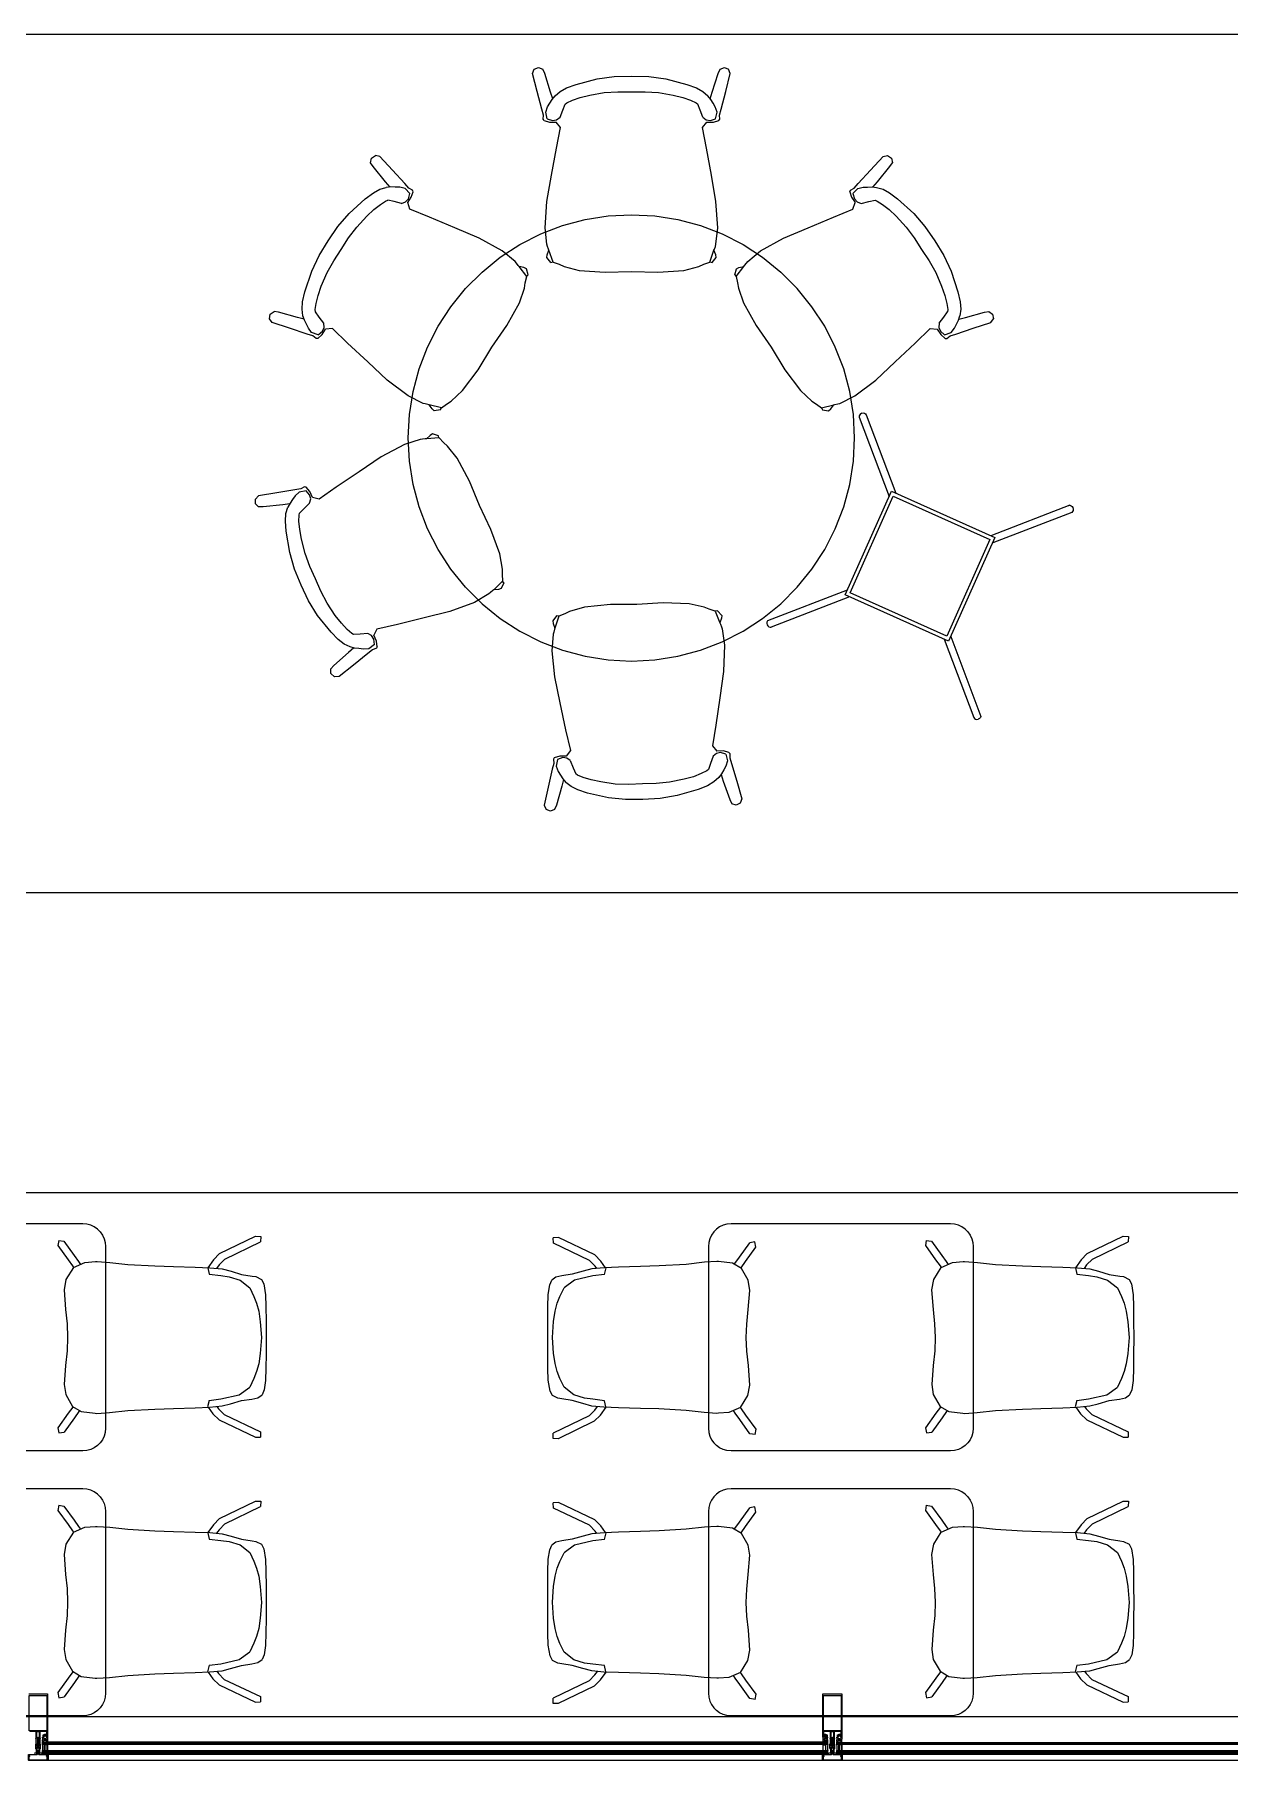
# Model space of a CAD drawing. Header units: centimetres. Extents: x -678439 to 55805, y -426864 to 17948.
# Drawn here: x 48758.8 to 49074.7, y 9625.3 to 10081.5 of the extents above; entities that cross this region are included whole.
import ezdxf

# ---------------------------------------------------------------- set-up
doc = ezdxf.new("R2010")
doc.units = ezdxf.units.CM
doc.header["$LTSCALE"] = 0.01
doc.header["$MEASUREMENT"] = 0
doc.layers.get('0').update_dxf_attribs({"lineweight": 0})
doc.layers.add('AG-ELEV-02', color=152, linetype='Continuous')
doc.layers.add('CAM', color=1, linetype='Continuous')
doc.layers.add('AG-Furniture', color=9, linetype='Continuous', lineweight=9)
doc.layers.add('AG-Profile_Aluminium', color=122, linetype='Continuous', lineweight=9)

# ---------------------------------------------------------------- blocks, each defined once
blk = doc.blocks.new('*U301')
at = {"color": 0, "linetype": 'Continuous', "lineweight": -3}
for p, q in [((-240, 539), (-182.3, 561.1)), ((-182.3, 561.1), (-122.7, 577.1)), ((-122.7, 577.1), (-61.7, 586.8)), ((-61.7, 586.8), (0, 590)), ((0, 590), (61.7, 586.8)), ((61.7, 586.8), (122.7, 577.1)), ((122.7, 577.1), (182.3, 561.1)), ((182.3, 561.1), (240, 539)), ((-346.8, 477.3), (-295, 511)), ((-295, 511), (-240, 539)), ((240, 539), (295, 511)), ((295, 511), (346.8, 477.3)), ((-394.8, 438.5), (-346.8, 477.3)), ((346.8, 477.3), (394.8, 438.5)), ((-438.5, 394.8), (-394.8, 438.5)), ((438.5, 394.8), (394.8, 438.5)), ((-477.3, 346.8), (-438.5, 394.8)), ((477.3, 346.8), (438.5, 394.8)), ((-511, 295), (-477.3, 346.8)), ((511, 295), (477.3, 346.8)), ((-539, 240), (-511, 295)), ((539, 240), (511, 295)), ((-561.1, 182.3), (-539, 240)), ((561.1, 182.3), (539, 240)), ((-577.1, 122.7), (-561.1, 182.3)), ((577.1, 122.7), (561.1, 182.3)), ((-586.8, 61.7), (-577.1, 122.7)), ((586.8, 61.7), (577.1, 122.7)), ((-590, 0), (-586.8, 61.7)), ((590, 0), (586.8, 61.7)), ((-586.8, -61.7), (-590, 0)), ((586.8, -61.7), (590, 0)), ((-577.1, -122.7), (-586.8, -61.7)), ((577.1, -122.7), (586.8, -61.7)), ((-561.1, -182.3), (-577.1, -122.7)), ((561.1, -182.3), (577.1, -122.7)), ((-539, -240), (-561.1, -182.3)), ((539, -240), (561.1, -182.3)), ((-511, -295), (-539, -240)), ((511, -295), (539, -240)), ((-477.3, -346.8), (-511, -295)), ((477.3, -346.8), (511, -295)), ((-438.5, -394.8), (-477.3, -346.8)), ((438.5, -394.8), (477.3, -346.8)), ((-394.8, -438.5), (-438.5, -394.8)), ((394.8, -438.5), (438.5, -394.8)), ((-394.8, -438.5), (-346.8, -477.3)), ((346.8, -477.3), (394.8, -438.5)), ((-346.8, -477.3), (-295, -511)), ((295, -511), (346.8, -477.3)), ((-295, -511), (-240, -539)), ((-240, -539), (-182.3, -561.1)), ((182.3, -561.1), (240, -539)), ((240, -539), (295, -511)), ((-182.3, -561.1), (-122.7, -577.1)), ((-122.7, -577.1), (-61.7, -586.8)), ((-61.7, -586.8), (0, -590)), ((0, -590), (61.7, -586.8)), ((61.7, -586.8), (122.7, -577.1)), ((122.7, -577.1), (182.3, -561.1))]:
    blk.add_line(p, q, dxfattribs=at)
blk = doc.blocks.new('ART_30103488_P')
at = {"color": 0, "linetype": 'Continuous', "lineweight": -3}
blk.add_blockref('*U301', (590, -590), dxfattribs=at)
blk = doc.blocks.new('ART_60179735_P')
at = {"color": 0, "linetype": 'Continuous', "lineweight": -3}
for p, q in [((15.6, 0), (27, -4.4)), ((0, -16.3), (4.4, -4.9)), ((12, -63.4), (0, -16.3)), ((4.4, -4.9), (15.6, 0)), ((31.9, -15.6), (27, -4.4)), ((47.6, -65), (31.9, -15.6)), ((89.7, -53.9), (114.9, -44.9)), ((114.9, -44.9), (170.5, -30.4)), ((170.5, -30.4), (215.5, -24.1)), ((215.5, -24.1), (261.3, -23.1)), ((261.3, -23.1), (307.1, -24.1)), ((307.1, -24.1), (352.1, -30.4)), ((352.1, -30.4), (407.7, -44.9)), ((407.7, -44.9), (432.9, -53.9)), ((475, -65), (490.7, -15.6)), ((490.7, -15.6), (495.6, -4.4)), ((495.6, -4.4), (507, 0)), ((507, 0), (518.2, -4.9)), ((510.6, -63.4), (522.6, -16.3)), ((522.6, -16.3), (518.2, -4.9)), ((24.2, -110.4), (12, -63.4)), ((45.6, -94.4), (51.6, -84.3)), ((53, -82.6), (47.6, -65)), ((51.6, -84.3), (59.2, -74.8)), ((59.2, -74.8), (72.4, -63.3)), ((72.4, -63.3), (89.7, -53.9)), ((90.4, -93.2), (105, -86.4)), ((105, -86.4), (125.9, -79.1)), ((125.9, -79.1), (151, -72.9)), ((151, -72.9), (189.5, -66.2)), ((189.5, -66.2), (225.3, -64)), ((225.3, -64), (261.3, -64.2)), ((261.3, -64.2), (297.3, -64)), ((297.3, -64), (333.1, -66.2)), ((333.1, -66.2), (371.6, -72.9)), ((371.6, -72.9), (396.7, -79.1)), ((396.7, -79.1), (417.6, -86.4)), ((417.6, -86.4), (432.2, -93.2)), ((432.9, -53.9), (450.2, -63.3)), ((450.2, -63.3), (463.4, -74.8)), ((471, -84.3), (463.4, -74.8)), ((469.6, -82.6), (475, -65)), ((477, -94.4), (471, -84.3)), ((498.4, -110.4), (510.6, -63.4)), ((28.5, -125.8), (24.2, -110.4)), ((28, -136.8), (28.5, -125.8)), ((30.1, -140.3), (28, -136.8)), ((34.5, -118), (39.6, -104.4)), ((38.8, -136.2), (34.5, -118)), ((38.8, -136.2), (52.6, -140.4)), ((39.6, -104.4), (45.6, -94.4)), ((63.5, -138.7), (72.4, -131.8)), ((72.4, -131.8), (79.5, -112.6)), ((79.5, -112.6), (85.6, -96.7)), ((85.6, -96.7), (90.4, -93.2)), ((432.2, -93.2), (437, -96.7)), ((443.1, -112.6), (437, -96.7)), ((450.2, -131.8), (443.1, -112.6)), ((450.2, -131.8), (459.1, -138.7)), ((470, -140.4), (483.8, -136.2)), ((483, -104.4), (477, -94.4)), ((488.1, -118), (483, -104.4)), ((483.8, -136.2), (488.1, -118)), ((492.5, -140.3), (494.6, -136.8)), ((494.2, -125.8), (498.4, -110.4)), ((494.6, -136.8), (494.2, -125.8)), ((30.1, -140.3), (44.8, -144.4)), ((44.8, -144.4), (61.9, -144.4)), ((52.6, -140.4), (63.5, -138.7)), ((73.5, -158.9), (61.9, -144.4)), ((62.8, -213.2), (73.5, -158.9)), ((449.1, -158.9), (460.7, -144.3)), ((459.8, -213.2), (449.1, -158.9)), ((459.1, -138.7), (470, -140.4)), ((460.7, -144.3), (477.8, -144.4)), ((477.8, -144.4), (492.5, -140.3)), ((49.9, -285), (62.8, -213.2)), ((472.7, -285), (459.8, -213.2)), ((37.9, -354.2), (49.9, -285)), ((484.7, -354.2), (472.7, -285)), ((33, -423.5), (37.9, -354.2)), ((489.6, -423.5), (484.7, -354.2)), ((37.8, -467.2), (33, -423.5)), ((484.8, -467.2), (489.6, -423.5)), ((37.7, -502.7), (38.4, -495.3)), ((39.5, -472.8), (37.8, -467.2)), ((38.4, -495.3), (43.1, -483.1)), ((42, -480), (39.5, -472.8)), ((43.1, -483.1), (42, -480)), ((54.4, -514.6), (43.1, -483.1)), ((468.2, -514.6), (479.5, -483.1)), ((479.5, -483.1), (480.6, -480)), ((484.2, -495.3), (479.5, -483.1)), ((480.6, -480), (483.1, -472.8)), ((483.1, -472.8), (484.8, -467.2)), ((484.9, -502.7), (484.2, -495.3)), ((48.4, -515.1), (37.7, -502.7)), ((48.4, -515.1), (54.2, -514)), ((54.4, -514.6), (70.2, -520.3)), ((70.2, -520.3), (83, -526.2)), ((83, -526.2), (122.8, -536.3)), ((122.8, -536.3), (191.7, -540.9)), ((191.7, -540.9), (261.3, -539.1)), ((261.3, -539.1), (330.9, -540.9)), ((330.9, -540.9), (399.8, -536.3)), ((399.8, -536.3), (439.6, -526.2)), ((439.6, -526.2), (452.4, -520.3)), ((452.4, -520.3), (468.2, -514.6)), ((468.4, -514), (474.3, -515.1)), ((474.3, -515.1), (484.9, -502.7))]:
    blk.add_line(p, q, dxfattribs=at)
blk = doc.blocks.new('ART_00069725_P')
at = {"linetype": 'Continuous', "lineweight": -3}
for p, q in [((5.8, -1.2), (9.1, 0)), ((9.1, 0), (12.5, 0)), ((605.9, 0), (609.2, 0)), ((609.2, 0), (612.5, -1.2)), ((0, -9.9), (0.9, -6.5)), ((0.3, -13.1), (0, -9.9)), ((0.3, -13.1), (159.2, -171.1)), ((1.8, -15.9), (0.3, -13.1)), ((0.9, -6.5), (2.9, -3.5)), ((2.9, -3.5), (5.8, -1.2)), ((12.5, 0), (15.4, -1.2)), ((15.4, -1.2), (174.1, -159.1)), ((445.9, -159.1), (605.9, 0)), ((459.2, -172.3), (616.5, -15.9)), ((612.5, -1.2), (615.4, -3.5)), ((617.4, -6.5), (615.4, -3.5)), ((616.5, -15.9), (618, -13.1)), ((618.4, -9.9), (617.4, -6.5)), ((618, -13.1), (618.4, -9.9)), ((1.8, -602.3), (159.2, -445.9)), ((459.2, -445.9), (616.5, -602.3)), ((15.4, -616.9), (174.1, -459.1)), ((445.9, -459.1), (605.9, -618.1)), ((0, -608.3), (0.3, -605)), ((0.9, -611.6), (0, -608.3)), ((0.3, -605), (1.8, -602.3)), ((2.9, -614.7), (0.9, -611.6)), ((2.9, -614.7), (5.8, -616.9)), ((5.8, -616.9), (9.1, -618.1)), ((9.1, -618.1), (12.5, -618.1)), ((12.5, -618.1), (15.4, -616.9)), ((15.4, -616.9), (15.4, -616.9)), ((605.9, -618.1), (609.2, -618.1)), ((609.2, -618.1), (612.5, -616.9)), ((612.5, -616.9), (615.4, -614.7)), ((615.4, -614.7), (617.4, -611.6)), ((618, -605), (616.5, -602.3)), ((617.4, -611.6), (618.4, -608.3)), ((618.4, -608.3), (618, -605))]:
    blk.add_line(p, q, dxfattribs=at)
for points in [[(159.2, -159.1), (459.2, -159.1), (459.2, -459.1), (159.2, -459.1)], [(169.2, -169.1), (449.2, -169.1), (449.2, -449.1), (169.2, -449.1)]]:
    blk.add_lwpolyline(points, close=True)
blk = doc.blocks.new('ART_00113592_P')
at = {"color": 0, "linetype": 'Continuous', "lineweight": -3}
for p, q in [((1, -49.2), (3.8, -39.1)), ((3.8, -39.1), (8.2, -29.7)), ((8.2, -29.7), (14.1, -21.4)), ((14.1, -21.4), (21.4, -14.1)), ((21.4, -14.1), (29.7, -8.2)), ((29.7, -8.2), (39.1, -3.8)), ((39.1, -3.8), (49.2, -1)), ((49.2, -1), (60, 0)), ((60, 0), (640, 0)), ((640, 0), (650.8, -1)), ((650.8, -1), (661, -3.8)), ((661, -3.8), (670.3, -8.2)), ((670.3, -8.2), (678.7, -14.1)), ((685.9, -21.4), (678.7, -14.1)), ((691.9, -29.7), (685.9, -21.4)), ((696.3, -39.1), (691.9, -29.7)), ((699.1, -49.2), (696.3, -39.1)), ((0, -60), (1, -49.2)), ((0, -540), (0, -60)), ((700.1, -60), (699.1, -49.2)), ((700, -60), (700.1, -60)), ((700.1, -540), (700.1, -60)), ((1, -550.8), (0, -540)), ((699.1, -550.8), (700.1, -540)), ((3.8, -561), (1, -550.8)), ((8.2, -570.3), (3.8, -561)), ((14.1, -578.7), (8.2, -570.3)), ((21.4, -585.9), (14.1, -578.7)), ((21.4, -585.9), (29.7, -591.9)), ((29.7, -591.9), (39.1, -596.3)), ((661, -596.3), (670.3, -591.9)), ((670.3, -591.9), (678.7, -585.9)), ((678.7, -585.9), (685.9, -578.7)), ((685.9, -578.7), (691.9, -570.3)), ((691.9, -570.3), (696.3, -561)), ((696.3, -561), (699.1, -550.8)), ((39.1, -596.3), (49.2, -599.1)), ((49.2, -599.1), (60, -600.1)), ((60, -600.1), (640, -600.1)), ((640, -600.1), (650.8, -599.1)), ((650.8, -599.1), (661, -596.3))]:
    blk.add_line(p, q, dxfattribs=at)
blk = doc.blocks.new('ART_00104314_P')
at = {"color": 0, "linetype": 'Continuous', "lineweight": -3}
for p, q in [((224.9, -0.3), (268.4, 0)), ((268.4, 0), (311.7, -0.3)), ((0, -28), (0.7, -14.3)), ((46, -123), (0, -28)), ((0.7, -14.3), (14.7, -14.5)), ((60.6, -109.3), (14.7, -14.5)), ((101, -64.7), (105.3, -37)), ((105.3, -37), (106.9, -27)), ((106.9, -27), (114.1, -12.5)), ((114.1, -12.5), (126, -6.2)), ((115.8, -69), (136.1, -43.3)), ((126, -6.2), (154.7, -1.5)), ((136.1, -43.3), (159.2, -32.4)), ((154.7, -1.5), (185.5, -0.7)), ((159.2, -32.4), (177.3, -25.4)), ((177.3, -25.4), (198.3, -19.6)), ((185.5, -0.7), (224.9, -0.3)), ((198.3, -19.6), (226, -15.6)), ((226, -15.6), (267.8, -12.3)), ((267.8, -12.3), (309.6, -15.6)), ((309.6, -15.6), (337.2, -19.6)), ((311.7, -0.3), (348.7, -0.6)), ((337.2, -19.6), (357.9, -25.4)), ((348.7, -0.6), (381.5, -1.4)), ((357.9, -25.4), (375.9, -32.4)), ((375.9, -32.4), (398.9, -43.3)), ((381.5, -1.4), (406.3, -5.4)), ((418.9, -70.9), (398.9, -43.3)), ((406.3, -5.4), (418.9, -10.9)), ((426.8, -21.6), (418.9, -10.9)), ((430.4, -37.6), (426.8, -21.6)), ((434.6, -64.8), (430.4, -37.6)), ((471.2, -110.5), (516.8, -15)), ((485.7, -124.2), (531.5, -28.4)), ((516.8, -15), (530.8, -14.7)), ((531.5, -28.4), (530.8, -14.7)), ((92.6, -92.8), (101, -64.7)), ((107, -97.4), (115.8, -69)), ((430, -119.7), (418.9, -70.9)), ((442.7, -93.8), (434.6, -64.8)), ((46, -123), (62.4, -139.4)), ((60.6, -109.3), (75.8, -124.5)), ((75.8, -124.5), (85.1, -131.2)), ((83.5, -148.7), (86.4, -116.3)), ((86.4, -116.3), (92.6, -92.8)), ((100.5, -150.5), (104.2, -119.7)), ((104.2, -119.7), (107, -97.4)), ((433.9, -150.5), (430, -119.7)), ((448.5, -116.5), (442.7, -93.8)), ((451.7, -149.7), (448.5, -116.5)), ((449.8, -130.1), (455.9, -125.6)), ((455.9, -125.6), (471.2, -110.5)), ((469.4, -140.5), (485.7, -124.2)), ((62.4, -139.4), (83.2, -154.4)), ((81.9, -187.2), (83.5, -148.7)), ((83.8, -153.8), (100.5, -150.5)), ((433.9, -150.5), (451.3, -154.8)), ((453.5, -187.5), (451.7, -149.7)), ((451.8, -153.1), (469.4, -140.5)), ((80.2, -245.3), (81.9, -187.2)), ((455.1, -245.3), (453.5, -187.5)), ((78.6, -294.2), (80.2, -245.3)), ((456.9, -294.4), (455.1, -245.3)), ((74.7, -365.7), (78.6, -294.2)), ((460.8, -365.8), (456.9, -294.4)), ((69.2, -413.4), (74.7, -365.7)), ((466.2, -414.4), (460.8, -365.8)), ((66.9, -447.1), (69.2, -413.4)), ((67.1, -451.2), (66.9, -447.1)), ((69.2, -478.9), (67.1, -451.2)), ((463.5, -488.8), (468.1, -451.6)), ((468.3, -447.5), (466.2, -414.4)), ((468.1, -451.6), (468.3, -447.5)), ((50.6, -507.5), (67.1, -495.8)), ((67.1, -495.8), (74.4, -490.9)), ((82.4, -509.5), (69.2, -478.9)), ((449.9, -512.2), (463.5, -488.8)), ((460.9, -493.4), (463.2, -495.1)), ((463.2, -495.1), (479.7, -506.8)), ((11, -548.4), (13.2, -534.5)), ((13.2, -534.5), (50.6, -507.5)), ((24.9, -550.8), (62.2, -523.8)), ((62.2, -523.8), (78.7, -512.1)), ((78.7, -512.1), (82.5, -509.5)), ((82.5, -509.6), (82.4, -509.5)), ((82.5, -509.6), (114.2, -529.3)), ((114.2, -529.3), (141.4, -534.3)), ((141.4, -534.3), (193.8, -530.5)), ((193.8, -530.5), (231.5, -526.4)), ((231.5, -526.4), (267.6, -524.7)), ((267.6, -524.7), (302.8, -526.1)), ((302.8, -526.1), (341.4, -530.1)), ((341.4, -530.1), (392, -534.2)), ((392, -534.2), (418.6, -529.9)), ((418.6, -529.9), (449.9, -512.2)), ((449.9, -512.2), (450.1, -512.1)), ((450.8, -510.8), (451.6, -511.3)), ((451.6, -511.3), (468.1, -523)), ((468.1, -523), (506.1, -550.3)), ((479.7, -506.8), (517.7, -534.1)), ((520, -548), (517.7, -534.1)), ((11, -548.4), (24.9, -550.8)), ((506.1, -550.3), (520, -548))]:
    blk.add_line(p, q, dxfattribs=at)
blk = doc.blocks.new('A$C4C4F46C8')
at = {"layer": 'AG-Furniture', "color": 251}
blk.add_lwpolyline([(-17100, -15291.6), (-2006.3, -15291.6), (-2006.3, -13023.9), (-17100, -13023.9)], close=True, dxfattribs=at)
at = {"layer": 'AG-Furniture', "color": 251, "elevation": -3052.3}
blk.add_lwpolyline([(-9312, -16085.2), (-15736, -16085.2), (-15736, -17469), (-9312, -17469)], close=True, dxfattribs=at)
at = {"layer": 'AG-Furniture', "ltscale": 0.3}
for name, p in [('ART_60179735_P', (-13392.3, -13110.9, 720)), ('ART_60179735_P', (-13392.3, -13110.9, 720)), ('ART_30103488_P', (-13721, -13500, 1440))]:
    blk.add_blockref(name, p, dxfattribs=at)
for name, p, rotation in [('ART_60179735_P', (-14094.4, -13775.9, 720), 57), ('ART_60179735_P', (-14094.4, -13775.9, 720), 57), ('ART_60179735_P', (-12452.2, -13337.6, 720), 302.9999999999999), ('ART_60179735_P', (-12452.2, -13337.6, 720), 302.9999999999999), ('ART_60179735_P', (-13919.1, -14727, 720), 114), ('ART_60179735_P', (-13919.1, -14727, 720), 114), ('ART_00069725_P', (-11959.6, -14273.1, 720), 245.8857064652339), ('ART_00069725_P', (-11959.6, -14273.1, 720), 245.8857064652339), ('ART_60179735_P', (-12838.6, -15060.3, 720), 181.8272758102483), ('ART_60179735_P', (-12838.6, -15060.3, 720), 181.8272758102483), ('ART_00113592_P', (-14521.6, -16767.3, 720), 180), ('ART_00113592_P', (-14521.6, -16767.3, 720), 180), ('ART_00113592_P', (-12227.6, -16767.3, 720), 180), ('ART_00113592_P', (-12227.6, -16767.3, 720), 180), ('ART_00104314_P', (-14096.9, -16199.7), 270), ('ART_00104314_P', (-14096.9, -16199.7), 270), ('ART_00104314_P', (-13352.4, -16734.9), 90), ('ART_00104314_P', (-13352.4, -16734.9), 90), ('ART_00104314_P', (-11803, -16199.7), 270), ('ART_00104314_P', (-11803, -16199.7), 270), ('ART_00113592_P', (-14521.6, -17467.4, 720), 180), ('ART_00113592_P', (-14521.6, -17467.4, 720), 180), ('ART_00113592_P', (-12227.6, -17467.4, 720), 180), ('ART_00113592_P', (-12227.6, -17467.4, 720), 180), ('ART_00104314_P', (-14096.9, -16899.7), 270), ('ART_00104314_P', (-14096.9, -16899.7), 270), ('ART_00104314_P', (-13352.4, -17435), 90), ('ART_00104314_P', (-13352.4, -17435), 90), ('ART_00104314_P', (-11803, -16899.7), 270), ('ART_00104314_P', (-11803, -16899.7), 270)]:
    blk.add_blockref(name, p, dxfattribs=dict(at, rotation=rotation))
blk = doc.blocks.new('A$C514D6D2B')
at = {"layer": 'AG-ELEV-02'}
for p, q in [((23135.6, 5572.3), (21085.9, 5572.3)), ((21087.2, 5572.3), (21087.2, 5556.6)), ((23134.3, 5572.3), (23134.3, 5556.6)), ((23134.3, 5572.3), (23134.3, 5556.6)), ((25235.6, 5572.3), (23185.9, 5572.3)), ((23187.2, 5572.3), (23187.2, 5556.6)), ((23136.8, 5556.6), (21084.7, 5556.6)), ((25236.8, 5556.6), (23184.7, 5556.6))]:
    blk.add_line(p, q, dxfattribs=at)
at = {"layer": 'AG-Profile_Aluminium'}
blk.add_lwpolyline([(21036.3, 5732.5), (21085.3, 5732.5, -0.400911), (21085.8, 5732), (21085.8, 5618.3, -0.414214), (21085.3, 5617.8), (21083.4, 5617.8, -0.280185), (21083, 5618), (21082.6, 5618.9), (21082.6, 5619.3), (21083.8, 5619.3), (21083.8, 5622.3, 0.414214), (21083.3, 5622.8), (21080.1, 5622.8), (21079.6, 5623.3), (21079.1, 5622.8), (21075.9, 5622.8, 0.414214), (21075.4, 5622.3), (21075.4, 5619.3), (21076.6, 5619.3), (21076.6, 5618.9), (21076.1, 5618, -0.280185), (21075.7, 5617.8), (21074.7, 5617.8, -0.414214), (21074.2, 5618.3), (21074.2, 5623.3, -0.414214), (21075.7, 5624.8), (21077.6, 5624.8), (21077.6, 5625.3, -0.414214), (21078.1, 5625.8), (21081.1, 5625.8, -0.414214), (21081.6, 5625.3), (21081.6, 5624.8), (21083.8, 5624.8), (21083.8, 5631.3, 0.414214), (21082.3, 5632.8), (21065.8, 5632.8), (21065.8, 5615.8), (21066.4, 5615.8), (21066.4, 5615, -0.414898), (21066.2, 5614.8), (21065.8, 5614.8), (21065.8, 5596.8), (21064.8, 5595.8), (21063.8, 5595.8, -0.401727), (21062.6, 5596.9), (21063.1, 5597.2), (21062.6, 5597.5), (21062.6, 5598.3), (21062.6, 5598.3), (21063.1, 5598.6), (21062.6, 5598.9), (21062.6, 5599.7), (21063.1, 5600), (21062.6, 5600.3), (21062.6, 5601.1), (21063.1, 5601.4), (21062.6, 5601.7), (21062.6, 5602.5), (21063.1, 5602.8), (21062.6, 5603.1), (21062.6, 5603.9), (21063.1, 5604.2), (21062.6, 5604.5), (21062.6, 5605.4), (21063.1, 5605.6), (21062.6, 5605.9), (21062.6, 5606.8), (21063.1, 5607.1), (21062.6, 5607.3), (21062.6, 5608.2), (21063.1, 5608.5), (21062.6, 5608.8), (21062.6, 5609.6), (21063.1, 5609.9), (21062.6, 5610.2), (21062.6, 5611), (21063.1, 5611.3), (21062.6, 5611.6), (21062.6, 5612.4), (21063.1, 5612.7), (21062.6, 5613), (21062.6, 5613.4), (21061.1, 5614.9, 0.414204), (21060.4, 5614.9), (21059, 5613.4), (21059, 5612.3), (21058.5, 5612), (21059, 5611.7), (21059, 5610.9), (21058.5, 5610.6), (21059, 5610.3), (21059, 5609.5), (21058.5, 5609.2), (21059, 5608.9), (21059, 5608), (21058.5, 5607.8), (21059, 5607.5), (21059, 5606.6), (21058.5, 5606.3), (21059, 5606.1), (21059, 5605.2), (21058.5, 5604.9), (21059, 5604.6), (21059, 5603.8), (21058.5, 5603.5), (21059, 5603.2), (21059, 5602.4), (21058.5, 5602.1), (21059, 5601.8), (21059, 5601), (21058.5, 5600.7), (21059, 5600.4), (21059, 5599.6), (21058.5, 5599.3), (21059, 5599), (21059, 5598.2), (21058.5, 5597.9), (21059, 5597.6), (21059, 5596.8), (21058.5, 5596.5), (21058.8, 5596.3, -0.259555), (21057.8, 5595.8), (21056.8, 5595.8), (21055.8, 5596.8), (21055.8, 5614.8), (21055.4, 5614.8, -0.414214), (21055.2, 5615), (21055.2, 5615.8), (21055.8, 5615.8), (21055.8, 5632.8), (21039.3, 5632.8, 0.414214)], format="xyb", dxfattribs=at)
for points in [[(21083.9, 5634.6), (21037.6, 5634.6), (21037.6, 5728.5), (21083.9, 5728.5)], [(23183.9, 5634.6), (23137.6, 5634.6), (23137.6, 5728.5), (23183.9, 5728.5)], [(21057.7, 5583), (21063.7, 5583), (21063.7, 5588.8), (21057.7, 5588.8)], [(23157.7, 5583), (23163.7, 5583), (23163.7, 5588.8), (23157.7, 5588.8)]]:
    blk.add_lwpolyline(points, close=True, dxfattribs=at)
for points in [[(23176.6, 5618.9), (23176.1, 5618, -0.280185), (23175.7, 5617.8), (23174.7, 5617.8, -0.414214), (23174.2, 5618.3), (23174.2, 5623.3, -0.414214), (23175.7, 5624.8), (23177.6, 5624.8), (23177.6, 5625.3, -0.414214), (23178.1, 5625.8), (23181.1, 5625.8, -0.414214), (23181.6, 5625.3), (23181.6, 5624.8), (23183.8, 5624.8), (23183.8, 5631.3, 0.414214), (23182.3, 5632.8), (23165.8, 5632.8), (23165.8, 5615.8), (23166.4, 5615.8), (23166.4, 5615, -0.414898), (23166.2, 5614.8), (23165.8, 5614.8), (23165.8, 5596.8), (23164.8, 5595.8), (23163.8, 5595.8, -0.401727), (23162.6, 5596.9), (23163.1, 5597.2), (23162.6, 5597.5), (23162.6, 5598.3), (23162.6, 5598.3), (23163.1, 5598.6), (23162.6, 5598.9), (23162.6, 5599.7), (23163.1, 5600), (23162.6, 5600.3), (23162.6, 5601.1), (23163.1, 5601.4), (23162.6, 5601.7), (23162.6, 5602.5), (23163.1, 5602.8), (23162.6, 5603.1), (23162.6, 5603.9), (23163.1, 5604.2), (23162.6, 5604.5), (23162.6, 5605.4), (23163.1, 5605.6), (23162.6, 5605.9), (23162.6, 5606.8), (23163.1, 5607.1), (23162.6, 5607.3), (23162.6, 5608.2), (23163.1, 5608.5), (23162.6, 5608.8), (23162.6, 5609.6), (23163.1, 5609.9), (23162.6, 5610.2), (23162.6, 5611), (23163.1, 5611.3), (23162.6, 5611.6), (23162.6, 5612.4), (23163.1, 5612.7), (23162.6, 5613), (23162.6, 5613.4), (23161.1, 5614.9, 0.414204), (23160.4, 5614.9), (23159, 5613.4), (23159, 5612.3), (23158.5, 5612), (23159, 5611.7), (23159, 5610.9), (23158.5, 5610.6), (23159, 5610.3), (23159, 5609.5), (23158.5, 5609.2), (23159, 5608.9), (23159, 5608), (23158.5, 5607.8), (23159, 5607.5), (23159, 5606.6), (23158.5, 5606.3), (23159, 5606.1), (23159, 5605.2), (23158.5, 5604.9), (23159, 5604.6), (23159, 5603.8), (23158.5, 5603.5), (23159, 5603.2), (23159, 5602.4), (23158.5, 5602.1), (23159, 5601.8), (23159, 5601), (23158.5, 5600.7), (23159, 5600.4), (23159, 5599.6), (23158.5, 5599.3), (23159, 5599), (23159, 5598.2), (23158.5, 5597.9), (23159, 5597.6), (23159, 5596.8), (23158.5, 5596.5), (23158.8, 5596.3, -0.259555), (23157.8, 5595.8), (23156.8, 5595.8), (23155.8, 5596.8), (23155.8, 5614.8), (23155.4, 5614.8, -0.414214), (23155.2, 5615), (23155.2, 5615.8), (23155.8, 5615.8), (23155.8, 5632.8), (23139.3, 5632.8, 0.414214), (23137.8, 5631.3), (23137.8, 5624.8), (23140, 5624.8), (23140, 5625.3, -0.414214), (23140.5, 5625.8), (23143.5, 5625.8, -0.414214), (23144, 5625.3), (23144, 5624.8), (23145.9, 5624.8, -0.414214), (23147.4, 5623.3), (23147.4, 5618.3, -0.414214), (23146.9, 5617.8), (23145.8, 5617.8, -0.280185), (23145.4, 5618), (23145, 5618.9), (23145, 5619.3), (23146.2, 5619.3), (23146.2, 5622.3, 0.414214), (23145.7, 5622.8), (23142.5, 5622.8), (23142, 5623.3), (23141.5, 5622.8), (23138.3, 5622.8, 0.414214), (23137.8, 5622.3), (23137.8, 5619.3), (23139, 5619.3), (23139, 5618.9), (23138.5, 5618, -0.280185), (23138.1, 5617.8), (23136.3, 5617.8, -0.414214), (23135.8, 5618.3), (23135.8, 5732, -0.414214), (23136.3, 5732.5), (23185.3, 5732.5, -0.400911), (23185.8, 5732), (23185.8, 5618.3, -0.414214), (23185.3, 5617.8), (23183.4, 5617.8, -0.280185), (23183, 5618), (23182.6, 5618.9), (23182.6, 5619.3), (23183.8, 5619.3), (23183.8, 5622.3, 0.414214), (23183.3, 5622.8), (23180.1, 5622.8), (23179.6, 5623.3), (23179.1, 5622.8), (23175.9, 5622.8, 0.414214), (23175.4, 5622.3), (23175.4, 5619.3), (23176.6, 5619.3)], [(21061.1, 5617.5, 0.414204), (21060.4, 5617.5), (21058.5, 5615.5, -0.668177), (21057.6, 5615.9), (21057.6, 5632.8), (21063.9, 5632.8), (21063.9, 5615.9, -0.668169), (21063.1, 5615.5)], [(23161.1, 5617.5, 0.414204), (23160.4, 5617.5), (23158.5, 5615.5, -0.668177), (23157.6, 5615.9), (23157.6, 5632.8), (23163.9, 5632.8), (23163.9, 5615.9, -0.668169), (23163.1, 5615.5)], [(21060.8, 5557.9), (21084.7, 5557.9, 0.415475), (21084.9, 5558.1), (21084.9, 5566), (21083.6, 5567.1, -0.734294), (21084.9, 5570.3, 0.180054), (21085.5, 5570.5), (21085.5, 5572, -1.029401), (21086.2, 5571.9), (21086.2, 5558.1, -0.414214), (21084.7, 5556.6), (21036.8, 5556.6, -0.414214), (21035.3, 5558.1), (21035.3, 5571.9, -1.029594), (21036, 5572), (21036, 5570.5, 0.18004), (21036.6, 5570.3, -0.734976), (21037.9, 5567.1), (21036.6, 5566), (21036.6, 5558.1, 0.415536), (21036.8, 5557.9)], [(21062.5, 5577.5), (21062.5, 5577.1), (21063, 5576.2, 0.280182), (21063.4, 5576), (21065.2, 5576, 0.414214), (21065.7, 5576.5), (21065.7, 5585.9, -0.198912), (21066.3, 5587.4), (21067.2, 5588.2, 0.198912), (21067.7, 5589.6), (21067.7, 5599.5, 0.414214), (21067.2, 5600), (21066.4, 5600, 0.414214), (21065.9, 5599.5), (21065.9, 5591.3, -0.414156), (21065.4, 5590.8), (21062, 5590.8, -0.414272), (21061.5, 5591.3), (21061.5, 5592.3, -0.414214), (21061.6, 5592.4), (21061.9, 5592.4, -0.244698), (21062, 5592.3), (21062.7, 5591.3, 0.414214), (21063, 5591.3), (21063.3, 5591.5), (21062.4, 5592.8, 0.244698), (21062.1, 5593), (21061.8, 5593, -0.414214), (21061.5, 5593.3), (21061.5, 5594.5, -0.414214), (21061.6, 5594.6), (21061.9, 5594.6, -0.244698), (21062, 5594.5), (21062.7, 5593.5, 0.414214), (21063, 5593.5), (21063.3, 5593.7), (21062.4, 5595.1, 0.244698), (21062.1, 5595.2), (21061.8, 5595.2, -0.414214), (21061.5, 5595.5), (21061.5, 5596.7, -0.414214), (21061.6, 5596.8), (21061.9, 5596.8, -0.244698), (21062, 5596.8), (21062.7, 5595.8, 0.414214), (21063, 5595.7), (21063.3, 5596), (21062.4, 5597.3, 0.244698), (21062.1, 5597.4), (21061.8, 5597.4, -0.414214), (21061.5, 5597.7), (21061.5, 5598.9, -0.414214), (21061.6, 5599), (21061.9, 5599, -0.244698), (21062, 5599), (21062.7, 5598, 0.414214), (21063, 5598), (21063.3, 5598.2), (21062.4, 5599.5, 0.244698), (21062.1, 5599.6), (21061.8, 5599.6, -0.414214), (21061.5, 5599.9), (21061.5, 5601.2, -0.414214), (21061.6, 5601.3), (21061.8, 5601.3, -0.244698), (21061.9, 5601.2), (21062.7, 5600.1, 0.414214), (21063, 5600), (21063.3, 5600.2), (21061.7, 5602.5, 0), (21061.7, 5602.5, 0.244698), (21060.9, 5603), (21060.6, 5603, 0.244698), (21059.8, 5602.5), (21058.2, 5600.2), (21058.5, 5600, 0.414214), (21058.8, 5600.1), (21059.6, 5601.2, -0.244698), (21059.7, 5601.3), (21059.8, 5601.3, -0.414214), (21059.9, 5601.2), (21059.9, 5599.9, -0.414214), (21059.6, 5599.6), (21059.4, 5599.6, 0.244698), (21059.1, 5599.5), (21058.2, 5598.2), (21058.5, 5598, 0.414214), (21058.8, 5598), (21059.5, 5599, -0.244698), (21059.6, 5599), (21059.8, 5599, -0.414214), (21059.9, 5598.9), (21059.9, 5597.7, -0.414214), (21059.6, 5597.4), (21059.4, 5597.4, 0.244698), (21059.1, 5597.3), (21058.2, 5596), (21058.5, 5595.7, 0.414214), (21058.8, 5595.8), (21059.5, 5596.8, -0.244698), (21059.6, 5596.8), (21059.8, 5596.8, -0.414214), (21059.9, 5596.7), (21059.9, 5595.5, -0.414214), (21059.6, 5595.2), (21059.4, 5595.2, 0.244698), (21059.1, 5595.1), (21058.2, 5593.7), (21058.5, 5593.5, 0.414214), (21058.8, 5593.5), (21059.5, 5594.5, -0.244698), (21059.6, 5594.6), (21059.8, 5594.6, -0.414214), (21059.9, 5594.5), (21059.9, 5593.3, -0.414214), (21059.6, 5593), (21059.4, 5593, 0.244698), (21059.1, 5592.8), (21058.2, 5591.5), (21058.5, 5591.3, 0.414214), (21058.8, 5591.3), (21059.5, 5592.3, -0.244698), (21059.6, 5592.4), (21059.8, 5592.4, -0.414214), (21059.9, 5592.3), (21059.9, 5591.3, -0.414214), (21059.4, 5590.8), (21056, 5590.8, -0.414214), (21055.5, 5591.3), (21055.5, 5599.5, 0.414214), (21055, 5600), (21054.2, 5600, 0.414214), (21053.7, 5599.5), (21053.7, 5589.6, 0.198912), (21054.3, 5588.2), (21055.2, 5587.4, -0.198912), (21055.7, 5585.9), (21055.7, 5576.5, 0.414214), (21056.2, 5576), (21058.1, 5576, 0.280182), (21058.5, 5576.2), (21058.9, 5577.1), (21058.9, 5577.5), (21057.7, 5577.5), (21057.7, 5580.5, -0.414214), (21058.2, 5581), (21060.2, 5581), (21060.7, 5581.5), (21061.2, 5581), (21063.2, 5581, -0.414214), (21063.7, 5580.5), (21063.7, 5577.5)], [(23160.8, 5557.9), (23184.7, 5557.9, 0.415475), (23184.9, 5558.1), (23184.9, 5566), (23183.6, 5567.1, -0.734294), (23184.9, 5570.3, 0.180054), (23185.5, 5570.5), (23185.5, 5572, -1.029401), (23186.2, 5571.9), (23186.2, 5558.1, -0.414214), (23184.7, 5556.6), (23136.8, 5556.6, -0.414214), (23135.3, 5558.1), (23135.3, 5571.9, -1.029594), (23136, 5572), (23136, 5570.5, 0.18004), (23136.6, 5570.3, -0.734976), (23137.9, 5567.1), (23136.6, 5566), (23136.6, 5558.1, 0.415536), (23136.8, 5557.9)], [(23162.5, 5577.5), (23162.5, 5577.1), (23163, 5576.2, 0.280182), (23163.4, 5576), (23165.2, 5576, 0.414214), (23165.7, 5576.5), (23165.7, 5585.9, -0.198912), (23166.3, 5587.4), (23167.2, 5588.2, 0.198912), (23167.7, 5589.6), (23167.7, 5599.5, 0.414214), (23167.2, 5600), (23166.4, 5600, 0.414214), (23165.9, 5599.5), (23165.9, 5591.3, -0.414156), (23165.4, 5590.8), (23162, 5590.8, -0.414272), (23161.5, 5591.3), (23161.5, 5592.3, -0.414214), (23161.6, 5592.4), (23161.9, 5592.4, -0.244698), (23162, 5592.3), (23162.7, 5591.3, 0.414214), (23163, 5591.3), (23163.3, 5591.5), (23162.4, 5592.8, 0.244698), (23162.1, 5593), (23161.8, 5593, -0.414214), (23161.5, 5593.3), (23161.5, 5594.5, -0.414214), (23161.6, 5594.6), (23161.9, 5594.6, -0.244698), (23162, 5594.5), (23162.7, 5593.5, 0.414214), (23163, 5593.5), (23163.3, 5593.7), (23162.4, 5595.1, 0.244698), (23162.1, 5595.2), (23161.8, 5595.2, -0.414214), (23161.5, 5595.5), (23161.5, 5596.7, -0.414214), (23161.6, 5596.8), (23161.9, 5596.8, -0.244698), (23162, 5596.8), (23162.7, 5595.8, 0.414214), (23163, 5595.7), (23163.3, 5596), (23162.4, 5597.3, 0.244698), (23162.1, 5597.4), (23161.8, 5597.4, -0.414214), (23161.5, 5597.7), (23161.5, 5598.9, -0.414214), (23161.6, 5599), (23161.9, 5599, -0.244698), (23162, 5599), (23162.7, 5598, 0.414214), (23163, 5598), (23163.3, 5598.2), (23162.4, 5599.5, 0.244698), (23162.1, 5599.6), (23161.8, 5599.6, -0.414214), (23161.5, 5599.9), (23161.5, 5601.2, -0.414214), (23161.6, 5601.3), (23161.8, 5601.3, -0.244698), (23161.9, 5601.2), (23162.7, 5600.1, 0.414214), (23163, 5600), (23163.3, 5600.2), (23161.7, 5602.5, 0), (23161.7, 5602.5, 0.244698), (23160.9, 5603), (23160.6, 5603, 0.244698), (23159.8, 5602.5), (23158.2, 5600.2), (23158.5, 5600, 0.414214), (23158.8, 5600.1), (23159.6, 5601.2, -0.244698), (23159.7, 5601.3), (23159.8, 5601.3, -0.414214), (23159.9, 5601.2), (23159.9, 5599.9, -0.414214), (23159.6, 5599.6), (23159.4, 5599.6, 0.244698), (23159.1, 5599.5), (23158.2, 5598.2), (23158.5, 5598, 0.414214), (23158.8, 5598), (23159.5, 5599, -0.244698), (23159.6, 5599), (23159.8, 5599, -0.414214), (23159.9, 5598.9), (23159.9, 5597.7, -0.414214), (23159.6, 5597.4), (23159.4, 5597.4, 0.244698), (23159.1, 5597.3), (23158.2, 5596), (23158.5, 5595.7, 0.414214), (23158.8, 5595.8), (23159.5, 5596.8, -0.244698), (23159.6, 5596.8), (23159.8, 5596.8, -0.414214), (23159.9, 5596.7), (23159.9, 5595.5, -0.414214), (23159.6, 5595.2), (23159.4, 5595.2, 0.244698), (23159.1, 5595.1), (23158.2, 5593.7), (23158.5, 5593.5, 0.414214), (23158.8, 5593.5), (23159.5, 5594.5, -0.244698), (23159.6, 5594.6), (23159.8, 5594.6, -0.414214), (23159.9, 5594.5), (23159.9, 5593.3, -0.414214), (23159.6, 5593), (23159.4, 5593, 0.244698), (23159.1, 5592.8), (23158.2, 5591.5), (23158.5, 5591.3, 0.414214), (23158.8, 5591.3), (23159.5, 5592.3, -0.244698), (23159.6, 5592.4), (23159.8, 5592.4, -0.414214), (23159.9, 5592.3), (23159.9, 5591.3, -0.414214), (23159.4, 5590.8), (23156, 5590.8, -0.414214), (23155.5, 5591.3), (23155.5, 5599.5, 0.414214), (23155, 5600), (23154.2, 5600, 0.414214), (23153.7, 5599.5), (23153.7, 5589.6, 0.198912), (23154.3, 5588.2), (23155.2, 5587.4, -0.198912), (23155.7, 5585.9), (23155.7, 5576.5, 0.414214), (23156.2, 5576), (23158.1, 5576, 0.280182), (23158.5, 5576.2), (23158.9, 5577.1), (23158.9, 5577.5), (23157.7, 5577.5), (23157.7, 5580.5, -0.414214), (23158.2, 5581), (23160.2, 5581), (23160.7, 5581.5), (23161.2, 5581), (23163.2, 5581, -0.414214), (23163.7, 5580.5), (23163.7, 5577.5)]]:
    blk.add_lwpolyline(points, format="xyb", close=True, dxfattribs=at)
at = {"layer": 'AG-Profile_Aluminium', "color": 9}
for points in [[(21075.7, 5604.7, -0.433199), (21072.5, 5607.7), (21073.4, 5616.5, 0.414214), (21073.1, 5616.8), (21072.7, 5616.8, -0.414214), (21072.4, 5617.1), (21072.4, 5617.5, -0.414214), (21072.7, 5617.8), (21075.7, 5617.8, 0.414214), (21076.7, 5618.8), (21076.7, 5620.1), (21075.7, 5620.1), (21075.7, 5620.6, -0.384615), (21083.5, 5620.6), (21083.5, 5620.1), (21082.4, 5620.1), (21082.4, 5618.8, 0.414214), (21083.4, 5617.8), (21085.8, 5617.8), (21085.4, 5606.1, -0.213288), (21084.1, 5604.8, 0.005109)], [(21076.4, 5611.7, -0.425894), (21076, 5612.2), (21076.3, 5614.3, -0.3686), (21076.8, 5614.8), (21081.8, 5614.8, -0.375315), (21082.3, 5614.3), (21082.7, 5611.5, -0.490444), (21082.1, 5611)], [(23145.8, 5604.7, 0.433199), (23149, 5607.7), (23148.2, 5616.5, -0.414214), (23148.5, 5616.8), (23148.9, 5616.8, 0.414214), (23149.2, 5617.1), (23149.2, 5617.5, 0.414214), (23148.9, 5617.8), (23145.8, 5617.8, -0.414214), (23144.8, 5618.8), (23144.8, 5620.1), (23145.9, 5620.1), (23145.9, 5620.6, 0.384615), (23138.1, 5620.6), (23138.1, 5620.1), (23139.1, 5620.1), (23139.1, 5618.8, -0.414214), (23138.1, 5617.8), (23135.8, 5617.8), (23136.1, 5606.1, 0.213288), (23137.4, 5604.8, -0.005109)], [(23145.1, 5611.7, 0.425894), (23145.5, 5612.2), (23145.2, 5614.3, 0.3686), (23144.7, 5614.8), (23139.7, 5614.8, 0.375315), (23139.2, 5614.3), (23138.8, 5611.5, 0.490444), (23139.4, 5611)], [(23143.3, 5620.9, 0.142901), (23140.6, 5620.9), (23140.6, 5618.1, 0.414214), (23140.9, 5617.8), (23143, 5617.8, 0.414214), (23143.3, 5618.1)], [(23175.7, 5604.7, -0.433199), (23172.5, 5607.7), (23173.4, 5616.5, 0.414214), (23173.1, 5616.8), (23172.7, 5616.8, -0.414214), (23172.4, 5617.1), (23172.4, 5617.5, -0.414214), (23172.7, 5617.8), (23175.7, 5617.8, 0.414214), (23176.7, 5618.8), (23176.7, 5620.1), (23175.7, 5620.1), (23175.7, 5620.6, -0.384615), (23183.5, 5620.6), (23183.5, 5620.1), (23182.4, 5620.1), (23182.4, 5618.8, 0.414214), (23183.4, 5617.8), (23185.8, 5617.8), (23185.4, 5606.1, -0.213288), (23184.1, 5604.8, 0.005109)], [(23176.4, 5611.7, -0.425894), (23176, 5612.2), (23176.3, 5614.3, -0.3686), (23176.8, 5614.8), (23181.8, 5614.8, -0.375315), (23182.3, 5614.3), (23182.7, 5611.5, -0.490444), (23182.1, 5611)], [(21084.3, 5607.8), (21083.8, 5607.8), (21083.7, 5608.3), (21075.4, 5609.3), (21075.4, 5608.8), (21074.9, 5608.8), (21074, 5607.7, 0.436697), (21076.1, 5605.7, -0.010178), (21084.1, 5605.9, 0.26621), (21084.4, 5606.4), (21084.8, 5607.3, 0.414214)], [(23174.4, 5576.1), (23173.9, 5575.2), (23173, 5575.2), (23173.4, 5576.1, 0.834458), (23172.9, 5576.1), (23172.4, 5575.2), (23171.5, 5575.2), (23171.9, 5576.1, 0.834458), (23171.4, 5576.1), (23170.9, 5575.2), (23170, 5575.2), (23170, 5575.5, 0.363249), (23169.7, 5575.7), (23163.4, 5575.7, -0.414214), (23162.4, 5576.7), (23162.4, 5577.5), (23163.4, 5577.5), (23163.4, 5578, 0.543452), (23158, 5578), (23158, 5577.5), (23159.1, 5577.5), (23159.1, 5576.7, -0.414214), (23158.1, 5575.7), (23151.7, 5575.7, 0.363249), (23151.5, 5575.5), (23151.4, 5575.2), (23150.5, 5575.2), (23150, 5576, 0.834458), (23149.5, 5576), (23149.9, 5575.2), (23149, 5575.2), (23148.5, 5576, 0.834458), (23148, 5576), (23148.4, 5575.2), (23147.5, 5575.2), (23147, 5576, 0.834458), (23146.5, 5576), (23146.9, 5575.2), (23146, 5575.2), (23145.5, 5576, 0.834458), (23145, 5576), (23145.4, 5575.2), (23144.5, 5575.2), (23144, 5576, 0.834458), (23143.5, 5576), (23143.9, 5575.2), (23143, 5575.2), (23142.5, 5576, 0.834458), (23142, 5576), (23142.4, 5575.2), (23141.5, 5575.2), (23141, 5576, 0.834458), (23140.5, 5576), (23140.9, 5575.2), (23140, 5575.2), (23139.5, 5576, 0.834458), (23139, 5576), (23139.4, 5575.2), (23138.5, 5575.2), (23138, 5576, 0.834458), (23137.5, 5576), (23137.9, 5575.2), (23137, 5575.2), (23136.5, 5576, 0.833224), (23136, 5576), (23136, 5575.9, -0.121295), (23136.3, 5575.2, -0.083975), (23134.1, 5576.2, 0.853065), (23133.8, 5575.8, -0.075674), (23135.7, 5573.5, 0.344474), (23136.6, 5572.7), (23158.5, 5572.7, 0.253164), (23159.4, 5573.2, -0.541002), (23162.1, 5573.2, 0.253164), (23163, 5572.7), (23184.9, 5572.7, 0.344474), (23185.8, 5573.5, -0.075525), (23187.6, 5575.9, 0.853065), (23187.3, 5576.3, -0.085692), (23185.2, 5575.2, -0.114183), (23185.4, 5576), (23185.4, 5576.1, 0.833224), (23184.9, 5576.1), (23184.4, 5575.2), (23183.5, 5575.2), (23183.9, 5576.1, 0.834458), (23183.4, 5576.1), (23182.9, 5575.2), (23182, 5575.2), (23182.4, 5576.1, 0.834458), (23181.9, 5576.1), (23181.4, 5575.2), (23180.5, 5575.2), (23180.9, 5576.1, 0.834458), (23180.4, 5576.1), (23179.9, 5575.2), (23179, 5575.2), (23179.4, 5576.1, 0.834458), (23178.9, 5576.1), (23178.4, 5575.2), (23177.5, 5575.2), (23177.9, 5576.1, 0.834458), (23177.4, 5576.1), (23176.9, 5575.2), (23176, 5575.2), (23176.4, 5576.1, 0.834458), (23175.9, 5576.1), (23175.4, 5575.2), (23174.5, 5575.2), (23174.9, 5576.1, 0.834458)], [(23137.2, 5607.8), (23137.8, 5607.8), (23137.8, 5608.3), (23146.1, 5609.3), (23146.2, 5608.8), (23146.7, 5608.8), (23147.5, 5607.7, -0.436697), (23145.4, 5605.7, 0.010178), (23137.4, 5605.9, -0.26621), (23137.1, 5606.4), (23136.7, 5607.3, -0.414214)], [(23184.3, 5607.8), (23183.8, 5607.8), (23183.7, 5608.3), (23175.4, 5609.3), (23175.4, 5608.8), (23174.9, 5608.8), (23174, 5607.7, 0.436697), (23176.1, 5605.7, -0.010178), (23184.1, 5605.9, 0.26621), (23184.4, 5606.4), (23184.8, 5607.3, 0.414214)]]:
    blk.add_lwpolyline(points, format="xyb", close=True, dxfattribs=at)
blk.add_lwpolyline([(21036.6, 5572.7), (21058.5, 5572.7, 0.253164), (21059.4, 5573.2, -0.541002), (21062.1, 5573.2, 0.253164), (21063, 5572.7), (21084.9, 5572.7, 0.344474), (21085.8, 5573.5, -0.075525), (21087.6, 5575.9, 0.853065), (21087.3, 5576.3, -0.085692), (21085.2, 5575.2, -0.114183), (21085.4, 5576), (21085.4, 5576.1, 0.833224), (21084.9, 5576.1), (21084.4, 5575.2), (21083.5, 5575.2), (21083.9, 5576.1, 0.834458), (21083.4, 5576.1), (21082.9, 5575.2), (21082, 5575.2), (21082.4, 5576.1, 0.834458), (21081.9, 5576.1), (21081.4, 5575.2), (21080.5, 5575.2), (21080.9, 5576.1, 0.834458), (21080.4, 5576.1), (21079.9, 5575.2), (21079, 5575.2), (21079.4, 5576.1, 0.834458), (21078.9, 5576.1), (21078.4, 5575.2), (21077.5, 5575.2), (21077.9, 5576.1, 0.834458), (21077.4, 5576.1), (21076.9, 5575.2), (21076, 5575.2), (21076.4, 5576.1, 0.834458), (21075.9, 5576.1), (21075.4, 5575.2), (21074.5, 5575.2), (21074.9, 5576.1, 0.834458), (21074.4, 5576.1), (21073.9, 5575.2), (21073, 5575.2), (21073.4, 5576.1, 0.834458), (21072.9, 5576.1), (21072.4, 5575.2), (21071.5, 5575.2), (21071.9, 5576.1, 0.834458), (21071.4, 5576.1), (21070.9, 5575.2), (21070, 5575.2), (21070, 5575.5, 0.363249), (21069.7, 5575.7), (21063.4, 5575.7, -0.414214), (21062.4, 5576.7), (21062.4, 5577.5), (21063.4, 5577.5), (21063.4, 5578, 0.543452), (21058, 5578), (21058, 5577.5), (21059.1, 5577.5), (21059.1, 5576.7, -0.414214), (21058.1, 5575.7), (21051.7, 5575.7, 0.363249), (21051.5, 5575.5), (21051.4, 5575.2)], format="xyb", dxfattribs=at)
at = {"layer": 'CAM'}
for p, q in [((23148.7, 5604.8), (21072.8, 5604.8)), ((21072.8, 5598.8), (21072.8, 5604.8)), ((23148.7, 5602.8), (21072.8, 5602.8)), ((23148.7, 5600.8), (21072.8, 5600.8)), ((23148.7, 5598.8), (21072.8, 5598.8)), ((23148.7, 5581.8), (21072.8, 5581.8)), ((21072.8, 5575.8), (21072.8, 5581.8)), ((23148.7, 5579.8), (21072.8, 5579.8)), ((23148.7, 5577.8), (21072.8, 5577.8)), ((23148.7, 5575.8), (21072.8, 5575.8)), ((23148.7, 5598.8), (23148.7, 5604.8)), ((23148.7, 5575.8), (23148.7, 5581.8)), ((23172.8, 5598.8), (23172.8, 5604.8)), ((25248.7, 5602.8), (23172.8, 5602.8)), ((25248.7, 5600.8), (23172.8, 5600.8)), ((25248.7, 5598.8), (23172.8, 5598.8)), ((25248.7, 5581.8), (23172.8, 5581.8)), ((23172.8, 5575.8), (23172.8, 5581.8)), ((25248.7, 5579.8), (23172.8, 5579.8)), ((25248.7, 5577.8), (23172.8, 5577.8)), ((25248.7, 5575.8), (23172.8, 5575.8))]:
    blk.add_line(p, q, dxfattribs=at)
for points in [[(21085.5, 5598.8), (21085.5, 5581.8), (21079.8, 5581.8), (21077.8, 5583.8), (21077.8, 5596.8), (21079.8, 5598.8)], [(21084.8, 5598.1), (21080.1, 5598.1), (21078.5, 5596.5), (21078.5, 5584.1), (21080.1, 5582.5), (21084.8, 5582.5)], [(23136, 5598.8), (23136, 5581.8), (23141.7, 5581.8), (23143.7, 5583.8), (23143.7, 5596.8), (23141.7, 5598.8)], [(23136.7, 5598.1), (23141.4, 5598.1), (23143, 5596.5), (23143, 5584.1), (23141.4, 5582.5), (23136.7, 5582.5)], [(23185.5, 5598.8), (23185.5, 5581.8), (23179.8, 5581.8), (23177.8, 5583.8), (23177.8, 5596.8), (23179.8, 5598.8)], [(23184.8, 5598.1), (23180.1, 5598.1), (23178.5, 5596.5), (23178.5, 5584.1), (23180.1, 5582.5), (23184.8, 5582.5)]]:
    blk.add_lwpolyline(points, close=True, dxfattribs=at)
for centre, start, end in [((21033.6, 5590.3), 347.7895, 12.2105), ((23188, 5590.3), 167.7895, 192.2105), ((23133.6, 5590.3), 347.7895, 12.2105)]:
    blk.add_arc(centre, 40.2, start, end, dxfattribs=at)

msp = doc.modelspace()

# ---------------------------------------------------------------- block references
at = {"ltscale": 5, "xscale": 0.1, "yscale": 0.1, "zscale": 0.1}
msp.add_blockref('A$C514D6D2B', (46653.61, 9069.68), dxfattribs=at)
at = {"layer": 'AG-Furniture', "xscale": 0.1, "yscale": 0.1, "zscale": 0.1}
msp.add_blockref('A$C4C4F46C8', (50229.68, 11383.87), dxfattribs=at)

doc.saveas('drawing.dxf')
